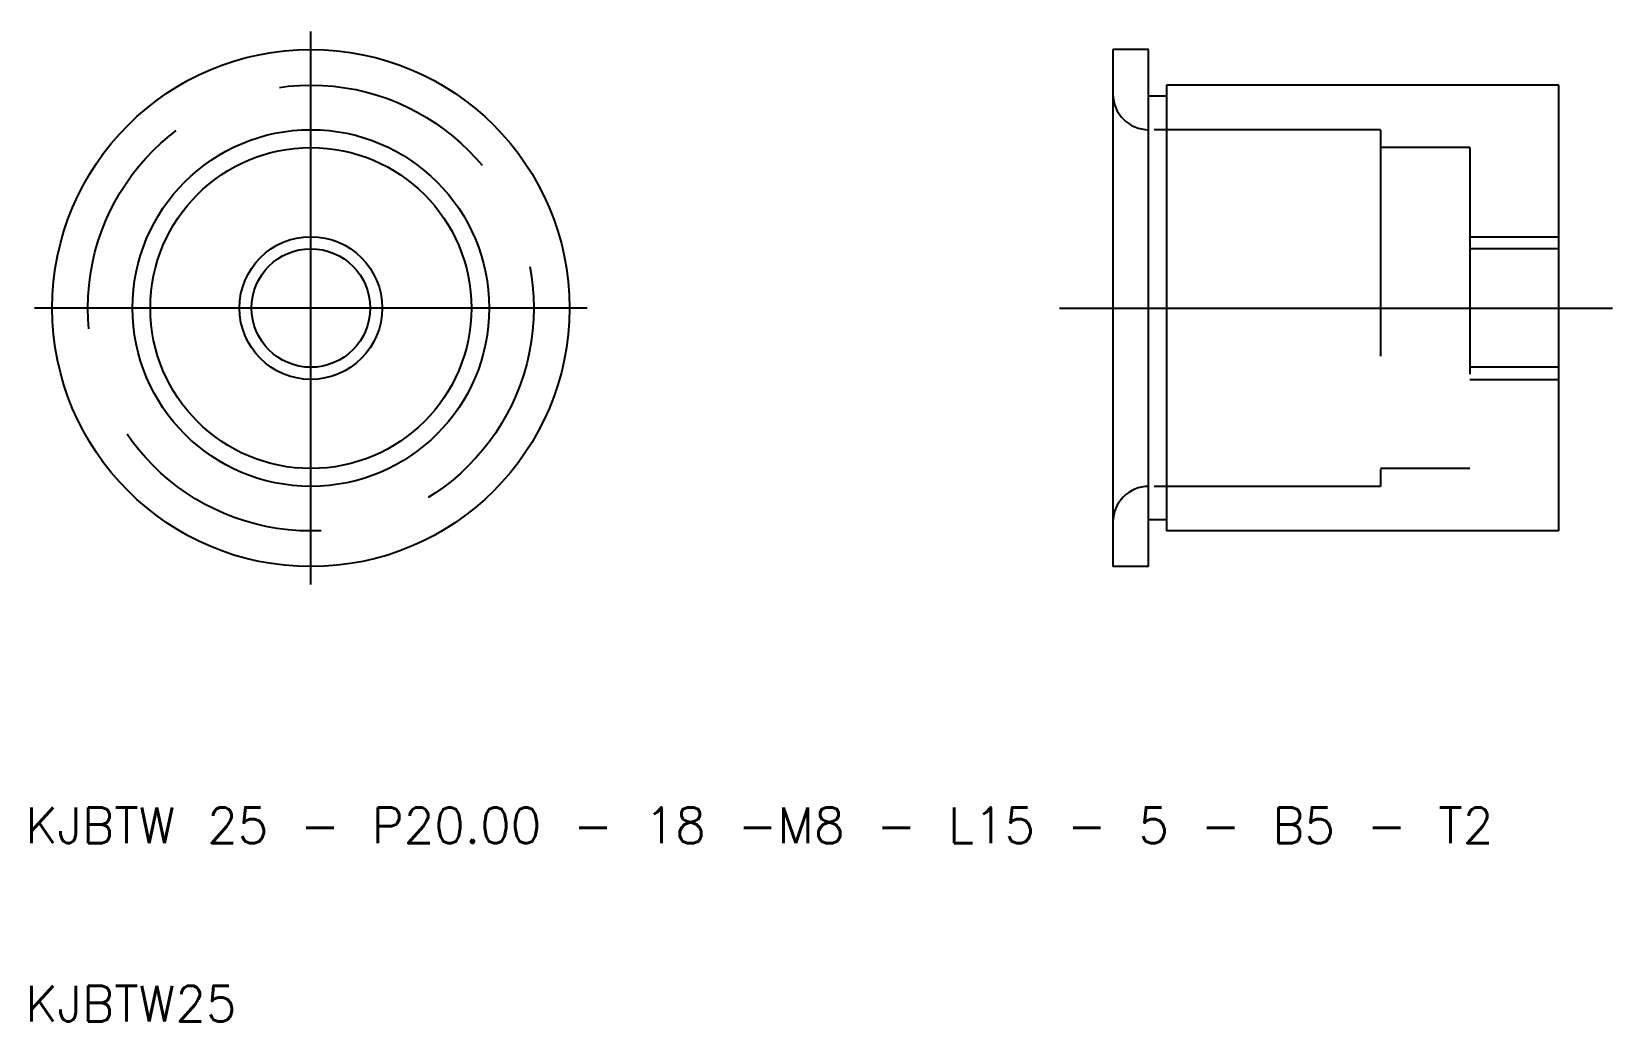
# Model space of a CAD drawing. Extents: x 0.3 to 89, y 0 to 55.5.
import ezdxf

# ---------------------------------------------------------------- set-up
doc = ezdxf.new("R2010")
doc.units = 0
doc.linetypes.add('CENTER', pattern=[50.8, 31.75, -6.35, 6.35, -6.35])
doc.linetypes.add('DASHED', pattern=[19.05, 12.7, -6.35])
doc.layers.get('0').update_dxf_attribs({"linetype": 'CONTINUOUS'})
doc.layers.add('CENTER', color=1, linetype='CONTINUOUS')
doc.styles.get("Standard").update_dxf_attribs({"font": 'txt.shx', "bigfont": 'bigfont.shx'})

msp = doc.modelspace()

# ---------------------------------------------------------------- linework, layer by layer
for p, q in [((60.973, 54.5), (60.973, 40)), ((62.973, 54.5), (60.973, 54.5)), ((62.973, 25.5), (62.973, 54.5)), ((60.973, 52.5), (60.973, 25.5)), ((85.973, 52.5), (63.973, 52.5)), ((63.973, 52.5), (63.973, 27.5)), ((85.973, 27.5), (85.973, 52.5)), ((63.973, 51.875), (62.973, 51.875)), ((63.973, 28.125), (62.973, 28.125)), ((85.973, 27.5), (63.973, 27.5)), ((62.973, 25.5), (60.973, 25.5))]:
    msp.add_line(p, q)
at = {"color": 3, "linetype": 'DASHED'}
for p, q in [((75.973, 50), (62.973, 50)), ((75.973, 50), (75.973, 30)), ((80.973, 49), (75.973, 49)), ((80.973, 49), (80.973, 31)), ((80.973, 44), (85.973, 44)), ((85.973, 43.324), (80.973, 43.324)), ((85.973, 36.677), (80.973, 36.677)), ((80.973, 36), (85.973, 36)), ((80.973, 31), (75.973, 31)), ((75.973, 30), (62.973, 30))]:
    msp.add_line(p, q, dxfattribs=at)
for radius in [14.5, 10, 9, 3.324]:
    msp.add_circle((16, 40), radius)
msp.add_circle((16, 40), 12.5, dxfattribs=at)
at = {"color": 3}
msp.add_circle((16, 40), 4, dxfattribs=at)
at = {"color": 3, "linetype": 'DASHED'}
for centre, start, end in [((62.973, 52), 180, 270), ((62.973, 28), 90, 180)]:
    msp.add_arc(centre, 2, start, end, dxfattribs=at)
at = {"layer": 'CENTER', "color": 1, "linetype": 'CENTER'}
for p, q in [((16, 24.5), (16, 55.5)), ((31.5, 40), (0.5, 40)), ((57.973, 40), (88.973, 40))]:
    msp.add_line(p, q, dxfattribs=at)

# ---------------------------------------------------------------- texts
for s, p in [('KJBTW 25 - P20.00 - 18 -M8 - L15 - 5 - B5 - T2', (0, 10)), ('KJBTW25', (0, 0))]:
    msp.add_text(s, height=2).set_placement(p)

doc.saveas('drawing.dxf')
